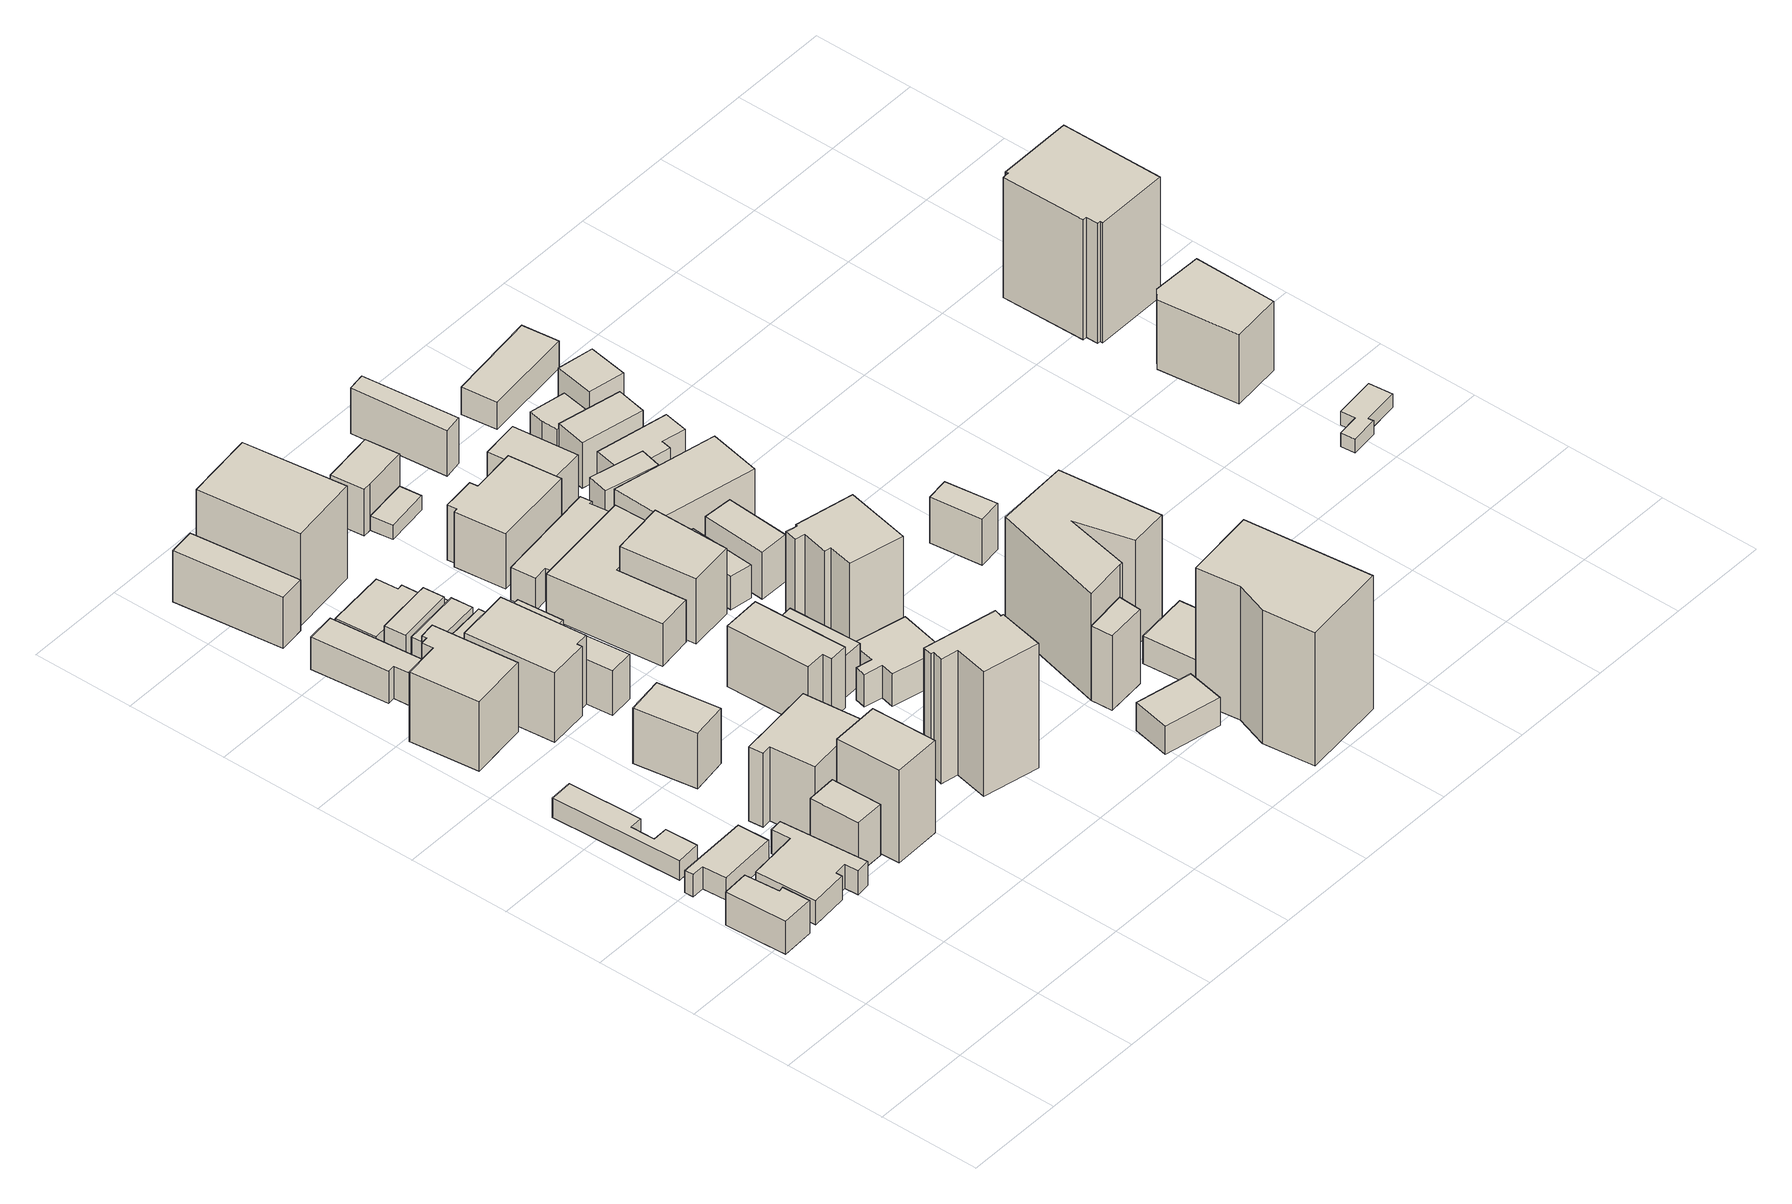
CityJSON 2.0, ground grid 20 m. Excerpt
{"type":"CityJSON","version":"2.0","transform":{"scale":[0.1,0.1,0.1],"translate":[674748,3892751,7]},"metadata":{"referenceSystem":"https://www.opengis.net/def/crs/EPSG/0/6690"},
"CityObjects":{
"building1":{"type":"Building","attributes":{"class":"3001","usage":"411","measuredHeight":8.2,"storeysAboveGround":2,"BuildingDetailAttribute.totalFloorArea":143.73,"BuildingDetailAttribute.buildingFootprintArea":71.86,"BuildingDetailAttribute.buildingRoofEdgeArea":71.86,"BuildingDetailAttribute.urbanPlanType":"21","BuildingDetailAttribute.landUseType":"223","BuildingDetailAttribute.surveyYear":2021,"BuildingIDAttribute.prefecture":"23","BuildingIDAttribute.city":"23106"},"address":[{"country":"日本","locality":"愛知県名古屋市"}],"geometry":[{"type":"Solid","lod":"1","boundaries":[[[[0,1,2,3,4,5]],[[4,6,7,5]],[[3,8,6,4]],[[2,9,8,3]],[[1,10,9,2]],[[0,11,10,1]],[[5,7,11,0]],[[6,8,9,10,11,7]]]]}]},
"building2":{"type":"Building","attributes":{"class":"3001","usage":"411","measuredHeight":6.8,"storeysAboveGround":1,"BuildingDetailAttribute.totalFloorArea":79.88,"BuildingDetailAttribute.buildingFootprintArea":79.88,"BuildingDetailAttribute.buildingRoofEdgeArea":79.88,"BuildingDetailAttribute.urbanPlanType":"21","BuildingDetailAttribute.landUseType":"223","BuildingDetailAttribute.surveyYear":2021,"BuildingIDAttribute.prefecture":"23","BuildingIDAttribute.city":"23106"},"address":[{"country":"日本","locality":"愛知県名古屋市"}],"geometry":[{"type":"Solid","lod":"1","boundaries":[[[[12,13,14,15,16,17]],[[16,18,19,17]],[[15,20,18,16]],[[14,21,20,15]],[[13,22,21,14]],[[12,23,22,13]],[[17,19,23,12]],[[18,20,21,22,23,19]]]]}]},
"building3":{"type":"Building","attributes":{"class":"9999","usage":"411","measuredHeight":8.2,"storeysAboveGround":2,"BuildingDetailAttribute.totalFloorArea":215,"BuildingDetailAttribute.buildingFootprintArea":107.5,"BuildingDetailAttribute.buildingRoofEdgeArea":107.5,"BuildingDetailAttribute.urbanPlanType":"21","BuildingDetailAttribute.landUseType":"211","BuildingDetailAttribute.surveyYear":2021,"BuildingIDAttribute.prefecture":"23","BuildingIDAttribute.city":"23106"},"address":[{"country":"日本","locality":"愛知県名古屋市"}],"geometry":[{"type":"Solid","lod":"1","boundaries":[[[[24,25,26,27,28,29,30,31]],[[30,32,33,31]],[[29,34,32,30]],[[28,35,34,29]],[[27,36,35,28]],[[26,37,36,27]],[[25,38,37,26]],[[24,39,38,25]],[[31,33,39,24]],[[32,34,35,36,37,38,39,33]]]]}]},
"building4":{"type":"Building","attributes":{"class":"3001","usage":"422","measuredHeight":8.2,"storeysAboveGround":1,"BuildingDetailAttribute.totalFloorArea":167.44,"BuildingDetailAttribute.buildingFootprintArea":167.44,"BuildingDetailAttribute.buildingRoofEdgeArea":167.44,"BuildingDetailAttribute.urbanPlanType":"21","BuildingDetailAttribute.landUseType":"214","BuildingDetailAttribute.surveyYear":2021,"BuildingIDAttribute.prefecture":"23","BuildingIDAttribute.city":"23106"},"address":[{"country":"日本","locality":"愛知県名古屋市"}],"geometry":[{"type":"Solid","lod":"1","boundaries":[[[[40,41,42,43,44,45,46,47,48,49]],[[48,50,51,49]],[[47,52,50,48]],[[46,53,52,47]],[[45,54,53,46]],[[44,55,54,45]],[[43,56,55,44]],[[42,57,56,43]],[[41,58,57,42]],[[40,59,58,41]],[[49,51,59,40]],[[50,52,53,54,55,56,57,58,59,51]]]]}]},
"building5":{"type":"Building","attributes":{"class":"3001","usage":"411","measuredHeight":17.1,"storeysAboveGround":3,"BuildingDetailAttribute.totalFloorArea":176.3,"BuildingDetailAttribute.buildingFootprintArea":58.77,"BuildingDetailAttribute.buildingRoofEdgeArea":58.77,"BuildingDetailAttribute.urbanPlanType":"21","BuildingDetailAttribute.landUseType":"211","BuildingDetailAttribute.surveyYear":2021,"BuildingIDAttribute.prefecture":"23","BuildingIDAttribute.city":"23106"},"address":[{"country":"日本","locality":"愛知県名古屋市"}],"geometry":[{"type":"Solid","lod":"1","boundaries":[[[[60,61,62,63]],[[62,64,65,63]],[[61,66,64,62]],[[60,67,66,61]],[[63,65,67,60]],[[64,66,67,65]]]]}]},
"building6":{"type":"Building","attributes":{"class":"3002","usage":"412","measuredHeight":15.1,"storeysAboveGround":6,"BuildingDetailAttribute.totalFloorArea":1042.55,"BuildingDetailAttribute.buildingFootprintArea":173.76,"BuildingDetailAttribute.buildingRoofEdgeArea":173.76,"BuildingDetailAttribute.urbanPlanType":"21","BuildingDetailAttribute.landUseType":"211","BuildingDetailAttribute.surveyYear":2021,"BuildingIDAttribute.prefecture":"23","BuildingIDAttribute.city":"23106"},"address":[{"country":"日本","locality":"愛知県名古屋市"}],"geometry":[{"type":"Solid","lod":"1","boundaries":[[[[68,69,70,71,72,73,74,75]],[[74,76,77,75]],[[73,78,76,74]],[[72,79,78,73]],[[71,80,79,72]],[[70,81,80,71]],[[69,82,81,70]],[[68,83,82,69]],[[75,77,83,68]],[[76,78,79,80,81,82,83,77]]]]}]},
"building7":{"type":"Building","attributes":{"class":"3002","usage":"412","measuredHeight":22.1,"storeysAboveGround":6,"BuildingDetailAttribute.totalFloorArea":736.93,"BuildingDetailAttribute.buildingFootprintArea":122.82,"BuildingDetailAttribute.buildingRoofEdgeArea":122.82,"BuildingDetailAttribute.urbanPlanType":"21","BuildingDetailAttribute.landUseType":"211","BuildingDetailAttribute.surveyYear":2021,"BuildingIDAttribute.prefecture":"23","BuildingIDAttribute.city":"23106"},"address":[{"country":"日本","locality":"愛知県名古屋市"}],"geometry":[{"type":"Solid","lod":"1","boundaries":[[[[84,85,86,87]],[[86,88,89,87]],[[85,90,88,86]],[[84,91,90,85]],[[87,89,91,84]],[[88,90,91,89]]]]}]},
"building8":{"type":"Building","attributes":{"class":"3002","usage":"412","measuredHeight":22.1,"storeysAboveGround":5,"BuildingDetailAttribute.totalFloorArea":860.29,"BuildingDetailAttribute.buildingFootprintArea":172.06,"BuildingDetailAttribute.buildingRoofEdgeArea":172.06,"BuildingDetailAttribute.urbanPlanType":"21","BuildingDetailAttribute.landUseType":"211","BuildingDetailAttribute.surveyYear":2021,"BuildingIDAttribute.prefecture":"23","BuildingIDAttribute.city":"23106"},"address":[{"country":"日本","locality":"愛知県名古屋市"}],"geometry":[{"type":"Solid","lod":"1","boundaries":[[[[92,93,94,95,96,97]],[[96,98,99,97]],[[95,100,98,96]],[[94,101,100,95]],[[93,102,101,94]],[[92,103,102,93]],[[97,99,103,92]],[[98,100,101,102,103,99]]]]}]},
"building9":{"type":"Building","attributes":{"class":"3001","usage":"422","measuredHeight":9,"storeysAboveGround":2,"BuildingDetailAttribute.totalFloorArea":202.56,"BuildingDetailAttribute.buildingFootprintArea":101.28,"BuildingDetailAttribute.buildingRoofEdgeArea":101.28,"BuildingDetailAttribute.urbanPlanType":"21","BuildingDetailAttribute.landUseType":"214","BuildingDetailAttribute.surveyYear":2021,"BuildingIDAttribute.prefecture":"23","BuildingIDAttribute.city":"23106"},"address":[{"country":"日本","locality":"愛知県名古屋市"}],"geometry":[{"type":"Solid","lod":"1","boundaries":[[[[104,105,106,107,108,109]],[[108,110,111,109]],[[107,112,110,108]],[[106,113,112,107]],[[105,114,113,106]],[[104,115,114,105]],[[109,111,115,104]],[[110,112,113,114,115,111]]]]}]},
"building10":{"type":"Building","attributes":{"class":"3002","usage":"401","measuredHeight":12,"storeysAboveGround":3,"BuildingDetailAttribute.totalFloorArea":275.89,"BuildingDetailAttribute.buildingFootprintArea":91.96,"BuildingDetailAttribute.buildingRoofEdgeArea":91.96,"BuildingDetailAttribute.urbanPlanType":"21","BuildingDetailAttribute.landUseType":"212","BuildingDetailAttribute.surveyYear":2021,"BuildingIDAttribute.prefecture":"23","BuildingIDAttribute.city":"23106"},"address":[{"country":"日本","locality":"愛知県名古屋市"}],"geometry":[{"type":"Solid","lod":"1","boundaries":[[[[116,117,118,119]],[[118,120,121,119]],[[117,122,120,118]],[[116,123,122,117]],[[119,121,123,116]],[[120,122,123,121]]]]}]},
"building11":{"type":"Building","attributes":{"class":"9999","usage":"401","measuredHeight":19.1,"storeysAboveGround":4,"BuildingDetailAttribute.totalFloorArea":754.92,"BuildingDetailAttribute.buildingFootprintArea":188.73,"BuildingDetailAttribute.buildingRoofEdgeArea":188.73,"BuildingDetailAttribute.urbanPlanType":"21","BuildingDetailAttribute.landUseType":"212","BuildingDetailAttribute.surveyYear":2021,"BuildingIDAttribute.prefecture":"23","BuildingIDAttribute.city":"23106"},"address":[{"country":"日本","locality":"愛知県名古屋市"}],"geometry":[{"type":"Solid","lod":"1","boundaries":[[[[124,125,126,127,128,129]],[[128,130,131,129]],[[127,132,130,128]],[[126,133,132,127]],[[125,134,133,126]],[[124,135,134,125]],[[129,131,135,124]],[[130,132,133,134,135,131]]]]}]},
"building12":{"type":"Building","attributes":{"class":"9999","usage":"413","measuredHeight":23.1,"storeysAboveGround":3,"BuildingDetailAttribute.totalFloorArea":338.04,"BuildingDetailAttribute.buildingFootprintArea":112.68,"BuildingDetailAttribute.buildingRoofEdgeArea":112.68,"BuildingDetailAttribute.urbanPlanType":"21","BuildingDetailAttribute.landUseType":"212","BuildingDetailAttribute.surveyYear":2021,"BuildingIDAttribute.prefecture":"23","BuildingIDAttribute.city":"23106"},"address":[{"country":"日本","locality":"愛知県名古屋市"}],"geometry":[{"type":"Solid","lod":"1","boundaries":[[[[136,137,138,139]],[[138,140,141,139]],[[137,142,140,138]],[[136,143,142,137]],[[139,141,143,136]],[[140,142,143,141]]]]}]},
"building13":{"type":"Building","attributes":{"class":"3002","usage":"411","measuredHeight":10,"storeysAboveGround":3,"BuildingDetailAttribute.totalFloorArea":140.7,"BuildingDetailAttribute.buildingFootprintArea":46.9,"BuildingDetailAttribute.buildingRoofEdgeArea":46.9,"BuildingDetailAttribute.urbanPlanType":"21","BuildingDetailAttribute.landUseType":"211","BuildingDetailAttribute.surveyYear":2021,"BuildingIDAttribute.prefecture":"23","BuildingIDAttribute.city":"23106"},"address":[{"country":"日本","locality":"愛知県名古屋市中区新栄一丁目３７１４－２"}],"geometry":[{"type":"Solid","lod":"1","boundaries":[[[[144,145,146,147]],[[146,148,149,147]],[[145,150,148,146]],[[144,151,150,145]],[[147,149,151,144]],[[148,150,151,149]]]]}]},
"building14":{"type":"Building","attributes":{"class":"3002","usage":"411","measuredHeight":10,"storeysAboveGround":3,"BuildingDetailAttribute.totalFloorArea":145.37,"BuildingDetailAttribute.buildingFootprintArea":48.46,"BuildingDetailAttribute.buildingRoofEdgeArea":48.46,"BuildingDetailAttribute.urbanPlanType":"21","BuildingDetailAttribute.landUseType":"211","BuildingDetailAttribute.surveyYear":2021,"BuildingIDAttribute.prefecture":"23","BuildingIDAttribute.city":"23106"},"address":[{"country":"日本","locality":"愛知県名古屋市中区新栄一丁目３７１３－２"}],"geometry":[{"type":"Solid","lod":"1","boundaries":[[[[152,153,154,155]],[[154,156,157,155]],[[153,158,156,154]],[[152,159,158,153]],[[155,157,159,152]],[[156,158,159,157]]]]}]},
"building15":{"type":"Building","attributes":{"class":"9999","usage":"411","measuredHeight":9.9,"storeysAboveGround":3,"BuildingDetailAttribute.totalFloorArea":143.9,"BuildingDetailAttribute.buildingFootprintArea":47.97,"BuildingDetailAttribute.buildingRoofEdgeArea":47.97,"BuildingDetailAttribute.urbanPlanType":"21","BuildingDetailAttribute.landUseType":"211","BuildingDetailAttribute.surveyYear":2021,"BuildingIDAttribute.prefecture":"23","BuildingIDAttribute.city":"23106"},"address":[{"country":"日本","locality":"愛知県名古屋市中区新栄一丁目３７１３－１"}],"geometry":[{"type":"Solid","lod":"1","boundaries":[[[[160,161,162,163]],[[162,164,165,163]],[[161,166,164,162]],[[160,167,166,161]],[[163,165,167,160]],[[164,166,167,165]]]]}]},
"building16":{"type":"Building","attributes":{"class":"3002","usage":"411","measuredHeight":10,"storeysAboveGround":2,"BuildingDetailAttribute.totalFloorArea":202.04,"BuildingDetailAttribute.buildingFootprintArea":101.02,"BuildingDetailAttribute.buildingRoofEdgeArea":101.02,"BuildingDetailAttribute.urbanPlanType":"21","BuildingDetailAttribute.landUseType":"211","BuildingDetailAttribute.surveyYear":2021,"BuildingIDAttribute.prefecture":"23","BuildingIDAttribute.city":"23106"},"address":[{"country":"日本","locality":"愛知県名古屋市"}],"geometry":[{"type":"Solid","lod":"1","boundaries":[[[[168,169,170,171,172,173]],[[172,174,175,173]],[[171,176,174,172]],[[170,177,176,171]],[[169,178,177,170]],[[168,179,178,169]],[[173,175,179,168]],[[174,176,177,178,179,175]]]]}]},
"building17":{"type":"Building","attributes":{"class":"3002","usage":"411","measuredHeight":9.8,"storeysAboveGround":3,"BuildingDetailAttribute.totalFloorArea":140.41,"BuildingDetailAttribute.buildingFootprintArea":46.8,"BuildingDetailAttribute.buildingRoofEdgeArea":-9999,"BuildingDetailAttribute.urbanPlanType":"21","BuildingDetailAttribute.landUseType":"211","BuildingDetailAttribute.surveyYear":2021,"BuildingIDAttribute.prefecture":"23","BuildingIDAttribute.city":"23106"},"address":[{"country":"日本","locality":"愛知県名古屋市中区新栄一丁目３７１５－２"}],"geometry":[{"type":"Solid","lod":"1","boundaries":[[[[180,181,182,183]],[[182,184,185,183]],[[181,186,184,182]],[[180,187,186,181]],[[183,185,187,180]],[[184,186,187,185]]]]}]},
"building18":{"type":"Building","attributes":{"class":"9999","usage":"411","measuredHeight":9.8,"storeysAboveGround":3,"BuildingDetailAttribute.totalFloorArea":158.37,"BuildingDetailAttribute.buildingFootprintArea":52.79,"BuildingDetailAttribute.buildingRoofEdgeArea":-9999,"BuildingDetailAttribute.urbanPlanType":"21","BuildingDetailAttribute.landUseType":"211","BuildingDetailAttribute.surveyYear":2021,"BuildingIDAttribute.prefecture":"23","BuildingIDAttribute.city":"23106"},"address":[{"country":"日本","locality":"愛知県名古屋市中区新栄一丁目３７１５－１"}],"geometry":[{"type":"Solid","lod":"1","boundaries":[[[[188,189,190,191]],[[190,192,193,191]],[[189,194,192,190]],[[188,195,194,189]],[[191,193,195,188]],[[192,194,195,193]]]]}]},
"building19":{"type":"Building","attributes":{"class":"3002","usage":"414","measuredHeight":27.1,"storeysAboveGround":7,"BuildingDetailAttribute.totalFloorArea":2005.91,"BuildingDetailAttribute.buildingFootprintArea":286.56,"BuildingDetailAttribute.buildingRoofEdgeArea":286.56,"BuildingDetailAttribute.urbanPlanType":"21","BuildingDetailAttribute.landUseType":"211","BuildingDetailAttribute.surveyYear":2021,"BuildingIDAttribute.prefecture":"23","BuildingIDAttribute.city":"23106"},"address":[{"country":"日本","locality":"愛知県名古屋市"}],"geometry":[{"type":"Solid","lod":"1","boundaries":[[[[196,197,198,199]],[[198,200,201,199]],[[197,202,200,198]],[[196,203,202,197]],[[199,201,203,196]],[[200,202,203,201]]]]}]},
"building20":{"type":"Building","attributes":{"class":"9999","usage":"411","measuredHeight":6.8,"storeysAboveGround":1,"BuildingDetailAttribute.totalFloorArea":21.86,"BuildingDetailAttribute.buildingFootprintArea":21.86,"BuildingDetailAttribute.buildingRoofEdgeArea":21.86,"BuildingDetailAttribute.urbanPlanType":"21","BuildingDetailAttribute.landUseType":"211","BuildingDetailAttribute.surveyYear":2021,"BuildingIDAttribute.prefecture":"23","BuildingIDAttribute.city":"23106"},"address":[{"country":"日本","locality":"愛知県名古屋市"}],"geometry":[{"type":"Solid","lod":"1","boundaries":[[[[204,205,206,207]],[[206,208,209,207]],[[205,210,208,206]],[[204,211,210,205]],[[207,209,211,204]],[[208,210,211,209]]]]}]},
"building21":{"type":"Building","attributes":{"class":"9999","usage":"412","measuredHeight":28.1,"storeysAboveGround":9,"BuildingDetailAttribute.totalFloorArea":1237.71,"BuildingDetailAttribute.buildingFootprintArea":137.52,"BuildingDetailAttribute.buildingRoofEdgeArea":137.52,"BuildingDetailAttribute.urbanPlanType":"21","BuildingDetailAttribute.landUseType":"211","BuildingDetailAttribute.surveyYear":2021,"BuildingIDAttribute.prefecture":"23","BuildingIDAttribute.city":"23106"},"address":[{"country":"日本","locality":"愛知県名古屋市中区新栄一丁目４２０７"}],"geometry":[{"type":"Solid","lod":"1","boundaries":[[[[212,213,214,215,216,217,218,219,220,221]],[[220,222,223,221]],[[219,224,222,220]],[[218,225,224,219]],[[217,226,225,218]],[[216,227,226,217]],[[215,228,227,216]],[[214,229,228,215]],[[213,230,229,214]],[[212,231,230,213]],[[221,223,231,212]],[[222,224,225,226,227,228,229,230,231,223]]]]}]},
"building22":{"type":"Building","attributes":{"class":"3002","usage":"412","measuredHeight":15.2,"storeysAboveGround":4,"BuildingDetailAttribute.totalFloorArea":539,"BuildingDetailAttribute.buildingFootprintArea":134.75,"BuildingDetailAttribute.buildingRoofEdgeArea":134.75,"BuildingDetailAttribute.urbanPlanType":"21","BuildingDetailAttribute.landUseType":"211","BuildingDetailAttribute.surveyYear":2021,"BuildingIDAttribute.prefecture":"23","BuildingIDAttribute.city":"23106"},"address":[{"country":"日本","locality":"愛知県名古屋市"}],"geometry":[{"type":"Solid","lod":"1","boundaries":[[[[232,233,234,235,236,237]],[[236,238,239,237]],[[235,240,238,236]],[[234,241,240,235]],[[233,242,241,234]],[[232,243,242,233]],[[237,239,243,232]],[[238,240,241,242,243,239]]]]}]},
"building23":{"type":"Building","attributes":{"class":"3002","usage":"411","measuredHeight":27.1,"storeysAboveGround":3,"BuildingDetailAttribute.totalFloorArea":159.34,"BuildingDetailAttribute.buildingFootprintArea":53.11,"BuildingDetailAttribute.buildingRoofEdgeArea":53.11,"BuildingDetailAttribute.urbanPlanType":"21","BuildingDetailAttribute.landUseType":"211","BuildingDetailAttribute.surveyYear":2021,"BuildingIDAttribute.prefecture":"23","BuildingIDAttribute.city":"23106"},"address":[{"country":"日本","locality":"愛知県名古屋市"}],"geometry":[{"type":"Solid","lod":"1","boundaries":[[[[244,245,246,247]],[[246,248,249,247]],[[245,250,248,246]],[[244,251,250,245]],[[247,249,251,244]],[[248,250,251,249]]]]}]},
"building24":{"type":"Building","attributes":{"class":"3002","usage":"411","measuredHeight":15.1,"storeysAboveGround":3,"BuildingDetailAttribute.totalFloorArea":244.43,"BuildingDetailAttribute.buildingFootprintArea":81.48,"BuildingDetailAttribute.buildingRoofEdgeArea":81.48,"BuildingDetailAttribute.urbanPlanType":"21","BuildingDetailAttribute.landUseType":"211","BuildingDetailAttribute.surveyYear":2021,"BuildingIDAttribute.prefecture":"23","BuildingIDAttribute.city":"23106"},"address":[{"country":"日本","locality":"愛知県名古屋市"}],"geometry":[{"type":"Solid","lod":"1","boundaries":[[[[252,253,254,255]],[[254,256,257,255]],[[253,258,256,254]],[[252,259,258,253]],[[255,257,259,252]],[[256,258,259,257]]]]}]},
"building25":{"type":"Building","attributes":{"class":"3001","usage":"413","measuredHeight":9.1,"storeysAboveGround":2,"BuildingDetailAttribute.totalFloorArea":234.75,"BuildingDetailAttribute.buildingFootprintArea":117.37,"BuildingDetailAttribute.buildingRoofEdgeArea":117.37,"BuildingDetailAttribute.urbanPlanType":"21","BuildingDetailAttribute.landUseType":"212","BuildingDetailAttribute.surveyYear":2021,"BuildingIDAttribute.prefecture":"23","BuildingIDAttribute.city":"23106"},"address":[{"country":"日本","locality":"愛知県名古屋市"}],"geometry":[{"type":"Solid","lod":"1","boundaries":[[[[260,261,262,263,264,265,266,267]],[[266,268,269,267]],[[265,270,268,266]],[[264,271,270,265]],[[263,272,271,264]],[[262,273,272,263]],[[261,274,273,262]],[[260,275,274,261]],[[267,269,275,260]],[[268,270,271,272,273,274,275,269]]]]}]},
"building26":{"type":"Building","attributes":{"class":"3002","usage":"401","measuredHeight":14.2,"storeysAboveGround":2,"BuildingDetailAttribute.totalFloorArea":564.81,"BuildingDetailAttribute.buildingFootprintArea":282.41,"BuildingDetailAttribute.buildingRoofEdgeArea":282.41,"BuildingDetailAttribute.urbanPlanType":"21","BuildingDetailAttribute.landUseType":"212","BuildingDetailAttribute.surveyYear":2021,"BuildingIDAttribute.prefecture":"23","BuildingIDAttribute.city":"23106"},"address":[{"country":"日本","locality":"愛知県名古屋市"}],"geometry":[{"type":"Solid","lod":"1","boundaries":[[[[276,277,278,279,280,281]],[[280,282,283,281]],[[279,284,282,280]],[[278,285,284,279]],[[277,286,285,278]],[[276,287,286,277]],[[281,283,287,276]],[[282,284,285,286,287,283]]]]}]},
"building27":{"type":"Building","attributes":{"class":"3002","usage":"401","measuredHeight":17.2,"storeysAboveGround":3,"BuildingDetailAttribute.totalFloorArea":444.92,"BuildingDetailAttribute.buildingFootprintArea":148.31,"BuildingDetailAttribute.buildingRoofEdgeArea":148.31,"BuildingDetailAttribute.urbanPlanType":"21","BuildingDetailAttribute.landUseType":"212","BuildingDetailAttribute.surveyYear":2021,"BuildingIDAttribute.prefecture":"23","BuildingIDAttribute.city":"23106"},"address":[{"country":"日本","locality":"愛知県名古屋市"}],"geometry":[{"type":"Solid","lod":"1","boundaries":[[[[288,289,290,291]],[[290,292,293,291]],[[289,294,292,290]],[[288,295,294,289]],[[291,293,295,288]],[[292,294,295,293]]]]}]},
"building28":{"type":"Building","attributes":{"class":"9999","usage":"412","measuredHeight":8.1,"storeysAboveGround":2,"BuildingDetailAttribute.totalFloorArea":263.46,"BuildingDetailAttribute.buildingFootprintArea":131.73,"BuildingDetailAttribute.buildingRoofEdgeArea":131.73,"BuildingDetailAttribute.urbanPlanType":"21","BuildingDetailAttribute.landUseType":"211","BuildingDetailAttribute.surveyYear":2021,"BuildingIDAttribute.prefecture":"23","BuildingIDAttribute.city":"23106"},"address":[{"country":"日本","locality":"愛知県名古屋市中区新栄一丁目３６１３"}],"geometry":[{"type":"Solid","lod":"1","boundaries":[[[[296,297,298,299,300,301,302,303,304,305]],[[304,306,307,305]],[[303,308,306,304]],[[302,309,308,303]],[[301,310,309,302]],[[300,311,310,301]],[[299,312,311,300]],[[298,313,312,299]],[[297,314,313,298]],[[296,315,314,297]],[[305,307,315,296]],[[306,308,309,310,311,312,313,314,315,307]]]]}]},
"building29":{"type":"Building","attributes":{"class":"3002","usage":"413","measuredHeight":7.1,"storeysAboveGround":1,"BuildingDetailAttribute.totalFloorArea":38.37,"BuildingDetailAttribute.buildingFootprintArea":38.37,"BuildingDetailAttribute.buildingRoofEdgeArea":38.37,"BuildingDetailAttribute.urbanPlanType":"21","BuildingDetailAttribute.landUseType":"212","BuildingDetailAttribute.surveyYear":2021,"BuildingIDAttribute.prefecture":"23","BuildingIDAttribute.city":"23106"},"address":[{"country":"日本","locality":"愛知県名古屋市"}],"geometry":[{"type":"Solid","lod":"1","boundaries":[[[[316,317,318,319]],[[318,320,321,319]],[[317,322,320,318]],[[316,323,322,317]],[[319,321,323,316]],[[320,322,323,321]]]]}]},
"building30":{"type":"Building","attributes":{"class":"9999","usage":"413","measuredHeight":19.1,"storeysAboveGround":3,"BuildingDetailAttribute.totalFloorArea":212.81,"BuildingDetailAttribute.buildingFootprintArea":70.94,"BuildingDetailAttribute.buildingRoofEdgeArea":70.94,"BuildingDetailAttribute.urbanPlanType":"21","BuildingDetailAttribute.landUseType":"212","BuildingDetailAttribute.surveyYear":2021,"BuildingIDAttribute.prefecture":"23","BuildingIDAttribute.city":"23106"},"address":[{"country":"日本","locality":"愛知県名古屋市中区新栄一丁目３５１７"}],"geometry":[{"type":"Solid","lod":"1","boundaries":[[[[324,325,326,318,317]],[[318,327,328,317]],[[326,329,327,318]],[[325,330,329,326]],[[324,331,330,325]],[[317,328,331,324]],[[327,329,330,331,328]]]]}]},
"building31":{"type":"Building","attributes":{"class":"3002","usage":"412","measuredHeight":13,"storeysAboveGround":4,"BuildingDetailAttribute.totalFloorArea":726.46,"BuildingDetailAttribute.buildingFootprintArea":181.62,"BuildingDetailAttribute.buildingRoofEdgeArea":181.62,"BuildingDetailAttribute.urbanPlanType":"21","BuildingDetailAttribute.landUseType":"211","BuildingDetailAttribute.surveyYear":2021,"BuildingIDAttribute.prefecture":"23","BuildingIDAttribute.city":"23106"},"address":[{"country":"日本","locality":"愛知県名古屋市"}],"geometry":[{"type":"Solid","lod":"1","boundaries":[[[[332,333,334,335,336,337,338,339]],[[338,340,341,339]],[[337,342,340,338]],[[336,343,342,337]],[[335,344,343,336]],[[334,345,344,335]],[[333,346,345,334]],[[332,347,346,333]],[[339,341,347,332]],[[340,342,343,344,345,346,347,341]]]]}]},
"building32":{"type":"Building","attributes":{"class":"3002","usage":"412","measuredHeight":25.2,"storeysAboveGround":8,"BuildingDetailAttribute.totalFloorArea":1293.51,"BuildingDetailAttribute.buildingFootprintArea":161.69,"BuildingDetailAttribute.buildingRoofEdgeArea":161.69,"BuildingDetailAttribute.urbanPlanType":"21","BuildingDetailAttribute.landUseType":"211","BuildingDetailAttribute.surveyYear":2021,"BuildingIDAttribute.prefecture":"23","BuildingIDAttribute.city":"23106"},"address":[{"country":"日本","locality":"愛知県名古屋市中区新栄一丁目４２０３"}],"geometry":[{"type":"Solid","lod":"1","boundaries":[[[[348,349,350,351,352,353,354,355,356,357]],[[356,358,359,357]],[[355,360,358,356]],[[354,361,360,355]],[[353,362,361,354]],[[352,363,362,353]],[[351,364,363,352]],[[350,365,364,351]],[[349,366,365,350]],[[348,367,366,349]],[[357,359,367,348]],[[358,360,361,362,363,364,365,366,367,359]]]]}]},
"building33":{"type":"Building","attributes":{"class":"3001","usage":"431","measuredHeight":16.1,"storeysAboveGround":1,"BuildingDetailAttribute.totalFloorArea":87.96,"BuildingDetailAttribute.buildingFootprintArea":87.96,"BuildingDetailAttribute.buildingRoofEdgeArea":87.96,"BuildingDetailAttribute.urbanPlanType":"21","BuildingDetailAttribute.landUseType":"213","BuildingDetailAttribute.surveyYear":2021,"BuildingIDAttribute.prefecture":"23","BuildingIDAttribute.city":"23106"},"address":[{"country":"日本","locality":"愛知県名古屋市"}],"geometry":[{"type":"Solid","lod":"1","boundaries":[[[[368,369,370,371]],[[370,372,373,371]],[[369,374,372,370]],[[368,375,374,369]],[[371,373,375,368]],[[372,374,375,373]]]]}]},
"building34":{"type":"Building","attributes":{"class":"3001","usage":"431","measuredHeight":7.9,"storeysAboveGround":2,"BuildingDetailAttribute.totalFloorArea":122.2,"BuildingDetailAttribute.buildingFootprintArea":61.1,"BuildingDetailAttribute.buildingRoofEdgeArea":61.1,"BuildingDetailAttribute.urbanPlanType":"21","BuildingDetailAttribute.landUseType":"213","BuildingDetailAttribute.surveyYear":2021,"BuildingIDAttribute.prefecture":"23","BuildingIDAttribute.city":"23106"},"address":[{"country":"日本","locality":"愛知県名古屋市"}],"geometry":[{"type":"Solid","lod":"1","boundaries":[[[[376,377,378,379]],[[378,380,381,379]],[[377,382,380,378]],[[376,383,382,377]],[[379,381,383,376]],[[380,382,383,381]]]]}]},
"building35":{"type":"Building","attributes":{"class":"3002","usage":"411","measuredHeight":24.2,"storeysAboveGround":5,"BuildingDetailAttribute.totalFloorArea":179.37,"BuildingDetailAttribute.buildingFootprintArea":35.87,"BuildingDetailAttribute.buildingRoofEdgeArea":35.87,"BuildingDetailAttribute.urbanPlanType":"21","BuildingDetailAttribute.landUseType":"211","BuildingDetailAttribute.surveyYear":2021,"BuildingIDAttribute.prefecture":"23","BuildingIDAttribute.city":"23106"},"address":[{"country":"日本","locality":"愛知県名古屋市"}],"geometry":[{"type":"Solid","lod":"1","boundaries":[[[[384,385,386,387]],[[386,388,389,387]],[[385,390,388,386]],[[384,391,390,385]],[[387,389,391,384]],[[388,390,391,389]]]]}]},
"building36":{"type":"Building","attributes":{"class":"3001","usage":"401","measuredHeight":10.2,"storeysAboveGround":3,"BuildingDetailAttribute.totalFloorArea":223.06,"BuildingDetailAttribute.buildingFootprintArea":74.35,"BuildingDetailAttribute.buildingRoofEdgeArea":74.35,"BuildingDetailAttribute.urbanPlanType":"21","BuildingDetailAttribute.landUseType":"212","BuildingDetailAttribute.surveyYear":2021,"BuildingIDAttribute.prefecture":"23","BuildingIDAttribute.city":"23106"},"address":[{"country":"日本","locality":"愛知県名古屋市"}],"geometry":[{"type":"Solid","lod":"1","boundaries":[[[[392,393,394,395]],[[394,396,397,395]],[[393,398,396,394]],[[392,399,398,393]],[[395,397,399,392]],[[396,398,399,397]]]]}]},
"building37":{"type":"Building","attributes":{"class":"3002","usage":"411","measuredHeight":11.9,"storeysAboveGround":3,"BuildingDetailAttribute.totalFloorArea":291.24,"BuildingDetailAttribute.buildingFootprintArea":97.08,"BuildingDetailAttribute.buildingRoofEdgeArea":97.08,"BuildingDetailAttribute.urbanPlanType":"21","BuildingDetailAttribute.landUseType":"211","BuildingDetailAttribute.surveyYear":2021,"BuildingIDAttribute.prefecture":"23","BuildingIDAttribute.city":"23106"},"address":[{"country":"日本","locality":"愛知県名古屋市"}],"geometry":[{"type":"Solid","lod":"1","boundaries":[[[[400,401,402,403]],[[402,404,405,403]],[[401,406,404,402]],[[400,407,406,401]],[[403,405,407,400]],[[404,406,407,405]]]]}]},
"building38":{"type":"Building","attributes":{"class":"3002","usage":"422","measuredHeight":31,"storeysAboveGround":5,"BuildingDetailAttribute.totalFloorArea":2005.73,"BuildingDetailAttribute.buildingFootprintArea":401.15,"BuildingDetailAttribute.buildingRoofEdgeArea":401.15,"BuildingDetailAttribute.urbanPlanType":"21","BuildingDetailAttribute.landUseType":"214","BuildingDetailAttribute.surveyYear":2021,"BuildingIDAttribute.prefecture":"23","BuildingIDAttribute.city":"23106"},"address":[{"country":"日本","locality":"愛知県名古屋市"}],"geometry":[{"type":"Solid","lod":"1","boundaries":[[[[408,409,410,411,412,413]],[[412,414,415,413]],[[411,416,414,412]],[[410,417,416,411]],[[409,418,417,410]],[[408,419,418,409]],[[413,415,419,408]],[[414,416,417,418,419,415]]]]}]},
"building39":{"type":"Building","attributes":{"class":"3002","usage":"411","measuredHeight":9.9,"storeysAboveGround":3,"BuildingDetailAttribute.totalFloorArea":140.33,"BuildingDetailAttribute.buildingFootprintArea":46.78,"BuildingDetailAttribute.buildingRoofEdgeArea":46.78,"BuildingDetailAttribute.urbanPlanType":"21","BuildingDetailAttribute.landUseType":"211","BuildingDetailAttribute.surveyYear":2021,"BuildingIDAttribute.prefecture":"23","BuildingIDAttribute.city":"23106"},"address":[{"country":"日本","locality":"愛知県名古屋市"}],"geometry":[{"type":"Solid","lod":"1","boundaries":[[[[420,421,422,423]],[[422,424,425,423]],[[421,426,424,422]],[[420,427,426,421]],[[423,425,427,420]],[[424,426,427,425]]]]}]},
"building40":{"type":"Building","attributes":{"class":"3002","usage":"411","measuredHeight":11.9,"storeysAboveGround":3,"BuildingDetailAttribute.totalFloorArea":208.88,"BuildingDetailAttribute.buildingFootprintArea":69.63,"BuildingDetailAttribute.buildingRoofEdgeArea":69.63,"BuildingDetailAttribute.urbanPlanType":"21","BuildingDetailAttribute.landUseType":"211","BuildingDetailAttribute.surveyYear":2021,"BuildingIDAttribute.prefecture":"23","BuildingIDAttribute.city":"23106"},"address":[{"country":"日本","locality":"愛知県名古屋市"}],"geometry":[{"type":"Solid","lod":"1","boundaries":[[[[428,429,430,431]],[[430,432,433,431]],[[429,434,432,430]],[[428,435,434,429]],[[431,433,435,428]],[[432,434,435,433]]]]}]},
"building41":{"type":"Building","attributes":{"class":"3002","usage":"411","measuredHeight":13,"storeysAboveGround":3,"BuildingDetailAttribute.totalFloorArea":634.9,"BuildingDetailAttribute.buildingFootprintArea":211.63,"BuildingDetailAttribute.buildingRoofEdgeArea":211.63,"BuildingDetailAttribute.urbanPlanType":"21","BuildingDetailAttribute.landUseType":"211","BuildingDetailAttribute.surveyYear":2021,"BuildingIDAttribute.prefecture":"23","BuildingIDAttribute.city":"23106"},"address":[{"country":"日本","locality":"愛知県名古屋市"}],"geometry":[{"type":"Solid","lod":"1","boundaries":[[[[436,437,438,439]],[[438,440,441,439]],[[437,442,440,438]],[[436,443,442,437]],[[439,441,443,436]],[[440,442,443,441]]]]}]},
"building42":{"type":"Building","attributes":{"class":"3002","usage":"412","measuredHeight":27.2,"storeysAboveGround":7,"BuildingDetailAttribute.totalFloorArea":2532.98,"BuildingDetailAttribute.buildingFootprintArea":361.85,"BuildingDetailAttribute.buildingRoofEdgeArea":361.85,"BuildingDetailAttribute.urbanPlanType":"21","BuildingDetailAttribute.landUseType":"211","BuildingDetailAttribute.surveyYear":2021,"BuildingIDAttribute.prefecture":"23","BuildingIDAttribute.city":"23106"},"address":[{"country":"日本","locality":"愛知県名古屋市"}],"geometry":[{"type":"Solid","lod":"1","boundaries":[[[[444,445,446,387,386,447,448,449]],[[448,450,451,449]],[[447,452,450,448]],[[386,453,452,447]],[[387,454,453,386]],[[446,455,454,387]],[[445,456,455,446]],[[444,457,456,445]],[[449,451,457,444]],[[450,452,453,454,455,456,457,451]]]]}]},
"building43":{"type":"Building","attributes":{"class":"3001","usage":"441","measuredHeight":29,"storeysAboveGround":2,"BuildingDetailAttribute.totalFloorArea":261.41,"BuildingDetailAttribute.buildingFootprintArea":130.71,"BuildingDetailAttribute.buildingRoofEdgeArea":130.71,"BuildingDetailAttribute.urbanPlanType":"21","BuildingDetailAttribute.landUseType":"213","BuildingDetailAttribute.surveyYear":2021,"BuildingIDAttribute.prefecture":"23","BuildingIDAttribute.city":"23106"},"address":[{"country":"日本","locality":"愛知県名古屋市"}],"geometry":[{"type":"Solid","lod":"1","boundaries":[[[[458,459,460,461]],[[460,462,463,461]],[[459,464,462,460]],[[458,465,464,459]],[[461,463,465,458]],[[462,464,465,463]]]]}]},
"building44":{"type":"Building","attributes":{"class":"3002","usage":"411","measuredHeight":11.9,"storeysAboveGround":3,"BuildingDetailAttribute.totalFloorArea":132.07,"BuildingDetailAttribute.buildingFootprintArea":44.02,"BuildingDetailAttribute.buildingRoofEdgeArea":44.02,"BuildingDetailAttribute.urbanPlanType":"21","BuildingDetailAttribute.landUseType":"211","BuildingDetailAttribute.surveyYear":2021,"BuildingIDAttribute.prefecture":"23","BuildingIDAttribute.city":"23106"},"address":[{"country":"日本","locality":"愛知県名古屋市"}],"geometry":[{"type":"Solid","lod":"1","boundaries":[[[[466,467,468,469,470]],[[469,471,472,470]],[[468,473,471,469]],[[467,474,473,468]],[[466,475,474,467]],[[470,472,475,466]],[[471,473,474,475,472]]]]}]},
"building45":{"type":"Building","attributes":{"class":"3002","usage":"411","measuredHeight":9.9,"storeysAboveGround":3,"BuildingDetailAttribute.totalFloorArea":271.08,"BuildingDetailAttribute.buildingFootprintArea":90.36,"BuildingDetailAttribute.buildingRoofEdgeArea":90.36,"BuildingDetailAttribute.urbanPlanType":"21","BuildingDetailAttribute.landUseType":"211","BuildingDetailAttribute.surveyYear":2021,"BuildingIDAttribute.prefecture":"23","BuildingIDAttribute.city":"23106"},"address":[{"country":"日本","locality":"愛知県名古屋市"}],"geometry":[{"type":"Solid","lod":"1","boundaries":[[[[476,477,478,479,480,481]],[[480,482,483,481]],[[479,484,482,480]],[[478,485,484,479]],[[477,486,485,478]],[[476,487,486,477]],[[481,483,487,476]],[[482,484,485,486,487,483]]]]}]},
"building46":{"type":"Building","attributes":{"class":"3002","usage":"411","measuredHeight":10.9,"storeysAboveGround":3,"BuildingDetailAttribute.totalFloorArea":231.97,"BuildingDetailAttribute.buildingFootprintArea":77.32,"BuildingDetailAttribute.buildingRoofEdgeArea":77.32,"BuildingDetailAttribute.urbanPlanType":"21","BuildingDetailAttribute.landUseType":"211","BuildingDetailAttribute.surveyYear":2021,"BuildingIDAttribute.prefecture":"23","BuildingIDAttribute.city":"23106"},"address":[{"country":"日本","locality":"愛知県名古屋市"}],"geometry":[{"type":"Solid","lod":"1","boundaries":[[[[488,489,490,491]],[[490,492,493,491]],[[489,494,492,490]],[[488,495,494,489]],[[491,493,495,488]],[[492,494,495,493]]]]}]},
"building47":{"type":"Building","attributes":{"class":"3002","usage":"401","measuredHeight":12,"storeysAboveGround":3,"BuildingDetailAttribute.totalFloorArea":143.82,"BuildingDetailAttribute.buildingFootprintArea":47.94,"BuildingDetailAttribute.buildingRoofEdgeArea":47.94,"BuildingDetailAttribute.urbanPlanType":"21","BuildingDetailAttribute.landUseType":"212","BuildingDetailAttribute.surveyYear":2021,"BuildingIDAttribute.prefecture":"23","BuildingIDAttribute.city":"23106"},"address":[{"country":"日本","locality":"愛知県名古屋市"}],"geometry":[{"type":"Solid","lod":"1","boundaries":[[[[496,497,498,499]],[[498,500,501,499]],[[497,502,500,498]],[[496,503,502,497]],[[499,501,503,496]],[[500,502,503,501]]]]}]},
"building48":{"type":"Building","attributes":{"class":"3002","usage":"401","measuredHeight":13.9,"storeysAboveGround":4,"BuildingDetailAttribute.totalFloorArea":232.15,"BuildingDetailAttribute.buildingFootprintArea":58.04,"BuildingDetailAttribute.buildingRoofEdgeArea":58.04,"BuildingDetailAttribute.urbanPlanType":"21","BuildingDetailAttribute.landUseType":"212","BuildingDetailAttribute.surveyYear":2021,"BuildingIDAttribute.prefecture":"23","BuildingIDAttribute.city":"23106"},"address":[{"country":"日本","locality":"愛知県名古屋市"}],"geometry":[{"type":"Solid","lod":"1","boundaries":[[[[504,505,506,507]],[[506,508,509,507]],[[505,510,508,506]],[[504,511,510,505]],[[507,509,511,504]],[[508,510,511,509]]]]}]},
"building49":{"type":"Building","attributes":{"class":"3001","usage":"401","measuredHeight":8.9,"storeysAboveGround":2,"BuildingDetailAttribute.totalFloorArea":260.79,"BuildingDetailAttribute.buildingFootprintArea":130.39,"BuildingDetailAttribute.buildingRoofEdgeArea":130.39,"BuildingDetailAttribute.urbanPlanType":"21","BuildingDetailAttribute.landUseType":"212","BuildingDetailAttribute.surveyYear":2021,"BuildingIDAttribute.prefecture":"23","BuildingIDAttribute.city":"23106"},"address":[{"country":"日本","locality":"愛知県名古屋市"}],"geometry":[{"type":"Solid","lod":"1","boundaries":[[[[512,513,514,515]],[[514,516,517,515]],[[513,518,516,514]],[[512,519,518,513]],[[515,517,519,512]],[[516,518,519,517]]]]}]},
"building50":{"type":"Building","attributes":{"class":"3001","usage":"411","measuredHeight":4.9,"storeysAboveGround":1,"BuildingDetailAttribute.totalFloorArea":54.13,"BuildingDetailAttribute.buildingFootprintArea":54.13,"BuildingDetailAttribute.buildingRoofEdgeArea":54.13,"BuildingDetailAttribute.urbanPlanType":"21","BuildingDetailAttribute.landUseType":"211","BuildingDetailAttribute.surveyYear":2021,"BuildingIDAttribute.prefecture":"23","BuildingIDAttribute.city":"23106"},"address":[{"country":"日本","locality":"愛知県名古屋市"}],"geometry":[{"type":"Solid","lod":"1","boundaries":[[[[520,521,522,523,524,525,526,527]],[[526,528,529,527]],[[525,530,528,526]],[[524,531,530,525]],[[523,532,531,524]],[[522,533,532,523]],[[521,534,533,522]],[[520,535,534,521]],[[527,529,535,520]],[[528,530,531,532,533,534,535,529]]]]}]},
"building51":{"type":"Building","attributes":{"class":"3002","usage":"401","measuredHeight":29.9,"storeysAboveGround":4,"BuildingDetailAttribute.totalFloorArea":752.84,"BuildingDetailAttribute.buildingFootprintArea":188.21,"BuildingDetailAttribute.buildingRoofEdgeArea":188.21,"BuildingDetailAttribute.urbanPlanType":"21","BuildingDetailAttribute.landUseType":"212","BuildingDetailAttribute.surveyYear":2021,"BuildingIDAttribute.prefecture":"23","BuildingIDAttribute.city":"23106"},"address":[{"country":"日本","locality":"愛知県名古屋市"}],"geometry":[{"type":"Solid","lod":"1","boundaries":[[[[536,537,538,539,540]],[[539,541,542,540]],[[538,543,541,539]],[[537,544,543,538]],[[536,545,544,537]],[[540,542,545,536]],[[541,543,544,545,542]]]]}]},
"building52":{"type":"Building","attributes":{"class":"3002","usage":"422","measuredHeight":29.1,"storeysAboveGround":8,"BuildingDetailAttribute.totalFloorArea":2623.13,"BuildingDetailAttribute.buildingFootprintArea":327.89,"BuildingDetailAttribute.buildingRoofEdgeArea":327.89,"BuildingDetailAttribute.urbanPlanType":"21","BuildingDetailAttribute.landUseType":"214","BuildingDetailAttribute.surveyYear":2021,"BuildingIDAttribute.prefecture":"23","BuildingIDAttribute.city":"23106"},"address":[{"country":"日本","locality":"愛知県名古屋市中区新栄二丁目３７０９"}],"geometry":[{"type":"Solid","lod":"1","boundaries":[[[[546,547,548,549,550,551,552,553,554,555]],[[554,556,557,555]],[[553,558,556,554]],[[552,559,558,553]],[[551,560,559,552]],[[550,561,560,551]],[[549,562,561,550]],[[548,563,562,549]],[[547,564,563,548]],[[546,565,564,547]],[[555,557,565,546]],[[556,558,559,560,561,562,563,564,565,557]]]]}]}
},
"vertices":[
[4,502,8],[57,505,8],[63,436,8],[73,438,8],[76,383,8],[11,380,8],[76,383,80],[11,380,80],[73,438,80],[63,436,80],[57,505,80],[4,502,80],
[163,607,12],[166,545,12],[49,538,12],[46,585,12],[21,585,12],[20,602,12],[21,585,60],[20,602,60],[46,585,60],[49,538,60],[166,545,60],[163,607,60],
[58,698,8],[88,699,8],[91,634,8],[42,631,8],[29,891,8],[75,893,8],[82,747,8],[56,746,8],[82,747,50],[56,746,50],[75,893,50],[29,891,50],[42,631,50],[91,634,50],[88,699,50],[58,698,50],
[229,386,8],[201,383,8],[199,410,8],[174,408,8],[174,395,8],[99,389,8],[92,511,8],[192,520,8],[189,558,8],[214,560,8],[189,558,60],[214,560,60],[192,520,60],[92,511,60],[99,389,60],[174,395,60],[174,408,60],[199,410,60],[201,383,60],[229,386,60],
[240,416,9],[237,515,9],[296,517,9],[299,417,9],[296,517,120],[299,417,120],[237,515,120],[240,416,120],
[40,1056,9],[24,1191,9],[95,1199,9],[93,1222,9],[107,1223,9],[106,1233,9],[138,1237,9],[156,1069,9],[138,1237,160],[156,1069,160],[106,1233,160],[107,1223,160],[93,1222,160],[95,1199,160],[24,1191,160],[40,1056,160],
[299,510,9],[395,513,9],[399,384,9],[304,381,9],[399,384,210],[304,381,210],[395,513,210],[299,510,210],
[398,536,9],[258,522,9],[249,611,9],[230,609,9],[227,638,9],[386,654,9],[227,638,170],[386,654,170],[230,609,170],[249,611,170],[258,522,170],[398,536,170],
[133,1248,10],[92,1244,10],[89,1278,10],[74,1277,10],[58,1429,10],[115,1435,10],[58,1429,80],[115,1435,80],[74,1277,80],[89,1278,80],[92,1244,80],[133,1248,80],
[234,752,10],[215,874,10],[289,885,10],[307,763,10],[289,885,130],[307,763,130],[215,874,130],[234,752,130],
[174,1006,9],[156,1184,9],[263,1195,9],[279,1027,9],[253,1024,9],[254,1014,9],[253,1024,160],[254,1014,160],[279,1027,160],[263,1195,160],[156,1184,160],[174,1006,160],
[70,1498,9],[44,1711,9],[96,1717,9],[122,1504,9],[96,1717,120],[122,1504,120],[44,1711,120],[70,1498,120],
[161,1196,10],[158,1238,10],[270,1248,10],[274,1207,10],[270,1248,100],[274,1207,100],[158,1238,100],[161,1196,100],
[150,1247,10],[146,1288,10],[263,1300,10],[267,1258,10],[263,1300,100],[267,1258,100],[146,1288,100],[150,1247,100],
[143,1298,11],[139,1340,11],[253,1352,11],[257,1310,11],[253,1352,100],[257,1310,100],[139,1340,100],[143,1298,100],
[242,1396,10],[253,1397,10],[256,1359,10],[127,1347,10],[119,1428,10],[238,1439,10],[119,1428,80],[238,1439,80],[127,1347,80],[256,1359,80],[253,1397,80],[242,1396,80],
[286,976,9],[276,1070,9],[325,1076,9],[336,981,9],[325,1076,106],[336,981,106],[276,1070,106],[286,976,106],
[272,1113,10],[263,1203,10],[322,1208,10],[330,1118,10],[322,1208,108],[330,1118,108],[263,1203,108],[272,1113,108],
[131,1511,9],[106,1713,9],[245,1730,9],[271,1528,9],[245,1730,210],[271,1528,210],[106,1713,210],[131,1511,210],
[257,1310,12],[253,1352,12],[304,1358,12],[309,1316,12],[304,1358,42],[309,1316,42],[253,1352,42],[257,1310,42],
[631,356,9],[519,380,9],[533,447,9],[499,454,9],[504,474,9],[499,475,9],[503,494,9],[649,463,9],[645,448,9],[650,447,9],[645,448,280],[650,447,280],[649,463,280],[503,494,280],[499,475,280],[504,474,280],[499,454,280],[533,447,280],[519,380,280],[631,356,280],
[545,696,8],[508,694,8],[507,713,8],[468,711,8],[462,879,8],[538,882,8],[462,879,140],[538,882,140],[468,711,140],[507,713,140],[508,694,140],[545,696,140],
[667,464,9],[556,488,9],[566,533,9],[677,509,9],[566,533,110],[677,509,110],[556,488,110],[667,464,110],
[545,711,9],[541,854,9],[597,857,9],[603,713,9],[597,857,100],[603,713,100],[541,854,100],[545,711,100],
[697,614,10],[595,638,10],[601,664,10],[565,672,10],[570,694,10],[602,687,10],[612,738,10],[719,713,10],[612,738,80],[719,713,80],[602,687,80],[570,694,80],[565,672,80],[601,664,80],[595,638,80],[697,614,80],
[433,992,8],[407,1218,8],[612,1241,8],[615,1150,8],[489,1136,8],[504,1001,8],[489,1136,100],[504,1001,100],[615,1150,100],[612,1241,100],[407,1218,100],[433,992,100],
[511,985,8],[493,1133,8],[600,1146,8],[601,995,8],[600,1146,150],[601,995,150],[493,1133,150],[511,985,150],
[591,1244,9],[438,1225,9],[435,1243,9],[406,1239,9],[400,1288,9],[609,1313,9],[612,1290,9],[606,1290,9],[611,1253,9],[590,1251,9],[611,1253,80],[590,1251,80],[606,1290,80],[612,1290,80],[609,1313,80],[400,1288,80],[406,1239,80],[435,1243,80],[438,1225,80],[591,1244,80],
[393,1532,9],[387,1576,9],[475,1586,9],[480,1543,9],[475,1586,40],[480,1543,40],[387,1576,40],[393,1532,40],
[370,1574,9],[362,1640,9],[467,1653,9],[475,1586,110],[387,1576,110],[467,1653,110],[362,1640,110],[370,1574,110],
[415,1311,10],[404,1411,10],[412,1412,10],[410,1431,10],[476,1438,10],[478,1422,10],[568,1432,10],[580,1329,10],[568,1432,130],[580,1329,130],[478,1422,130],[476,1438,130],[410,1431,130],[412,1412,130],[404,1411,130],[415,1311,130],
[630,869,9],[631,873,9],[748,849,9],[721,719,9],[613,743,9],[623,792,9],[610,794,9],[621,846,9],[602,850,9],[607,874,9],[602,850,250],[607,874,250],[621,846,250],[610,794,250],[623,792,250],[613,743,250],[721,719,250],[748,849,250],[631,873,250],[630,869,250],
[917,270,9],[902,195,9],[789,218,9],[805,293,9],[789,218,70],[805,293,70],[902,195,70],[917,270,70],
[618,1126,8],[666,1120,8],[657,989,8],[613,996,8],[657,989,80],[613,996,80],[666,1120,80],[618,1126,80],
[899,363,8],[819,356,8],[816,398,8],[901,408,8],[816,398,170],[901,408,170],[819,356,170],[899,363,170],
[733,1098,8],[724,972,8],[666,973,8],[675,1102,8],[666,973,110],[675,1102,110],[724,972,110],[733,1098,110],
[585,1352,11],[570,1479,11],[646,1488,11],[660,1360,11],[646,1488,110],[660,1360,110],[570,1479,110],[585,1352,110],
[1093,28,10],[923,10,10],[911,113,10],[933,178,10],[922,264,10],[1065,280,10],[922,264,300],[1065,280,300],[933,178,300],[911,113,300],[923,10,300],[1093,28,300],
[735,1285,11],[725,1243,11],[619,1268,11],[629,1310,11],[619,1268,110],[629,1310,110],[725,1243,110],[735,1285,110],
[606,1569,11],[569,1563,11],[550,1753,11],[585,1758,11],[550,1753,110],[585,1758,110],[569,1563,110],[606,1569,110],
[830,1211,10],[809,1108,10],[620,1147,10],[624,1253,10],[620,1147,120],[624,1253,120],[809,1108,120],[830,1211,120],
[965,427,8],[935,539,8],[908,408,8],[873,628,8],[1019,636,8],[1041,434,8],[1019,636,240],[1041,434,240],[873,628,240],[816,398,240],[901,408,240],[908,408,240],[935,539,240],[965,427,240],
[950,270,10],[939,390,10],[1045,400,10],[1058,280,10],[1045,400,70],[1058,280,70],[939,390,70],[950,270,70],
[763,1423,11],[696,1434,11],[696,1467,11],[701,1496,11],[773,1483,11],[701,1496,100],[773,1483,100],[696,1467,100],[696,1434,100],[763,1423,100],
[856,1335,11],[847,1287,11],[800,1297,11],[796,1277,11],[699,1295,11],[712,1363,11],[699,1295,80],[712,1363,80],[796,1277,80],[800,1297,80],[847,1287,80],[856,1335,80],
[687,1374,11],[699,1434,11],[825,1408,11],[813,1349,11],[825,1408,110],[813,1349,110],[699,1434,110],[687,1374,110],
[947,850,10],[992,856,10],[1006,754,10],[959,748,10],[1006,754,110],[959,748,110],[992,856,110],[947,850,110],
[765,1424,11],[779,1501,11],[851,1489,11],[838,1411,11],[851,1489,140],[838,1411,140],[779,1501,140],[765,1424,140],
[711,1574,11],[702,1644,11],[884,1666,11],[893,1594,11],[884,1666,70],[893,1594,70],[702,1644,70],[711,1574,70],
[1684,528,11],[1689,481,11],[1616,473,11],[1618,462,11],[1563,456,11],[1560,485,11],[1604,490,11],[1601,519,11],[1604,490,41],[1601,519,41],[1560,485,41],[1563,456,41],[1618,462,41],[1616,473,41],[1689,481,41],[1684,528,41],
[1537,681,9],[1518,840,9],[1538,858,9],[1638,856,9],[1637,691,9],[1638,856,160],[1637,691,160],[1538,858,160],[1518,840,160],[1537,681,160],
[1659,951,9],[1511,950,9],[1511,956,9],[1505,956,9],[1505,980,9],[1497,980,9],[1494,1148,9],[1508,1149,9],[1507,1154,9],[1658,1155,9],[1507,1154,270],[1658,1155,270],[1508,1149,270],[1494,1148,270],[1497,980,270],[1505,980,270],[1505,956,270],[1511,956,270],[1511,950,270],[1659,951,270]
]}
